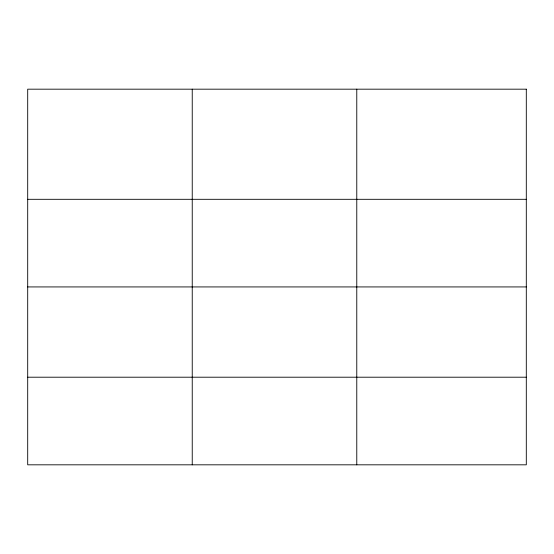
<?xml version="1.0" encoding="UTF-8"?>
<svg xmlns="http://www.w3.org/2000/svg" width="554" height="554" viewBox="0 0 554 554"><rect width="100%" height="100%" fill="white"/><g stroke="black" fill="none" stroke-linecap="round" stroke-linejoin="round"><path stroke-width="0.83" d="M27.7 199.308L526.3 199.308M27.7 286.93L526.3 286.93M27.7 377.205L526.3 377.205M356.776 89.18L356.776 464.82M192.238 89.18L192.238 464.82M526.3 89.18L27.7 89.18L27.7 464.82L526.3 464.82L526.3 89.18"/></g></svg>
